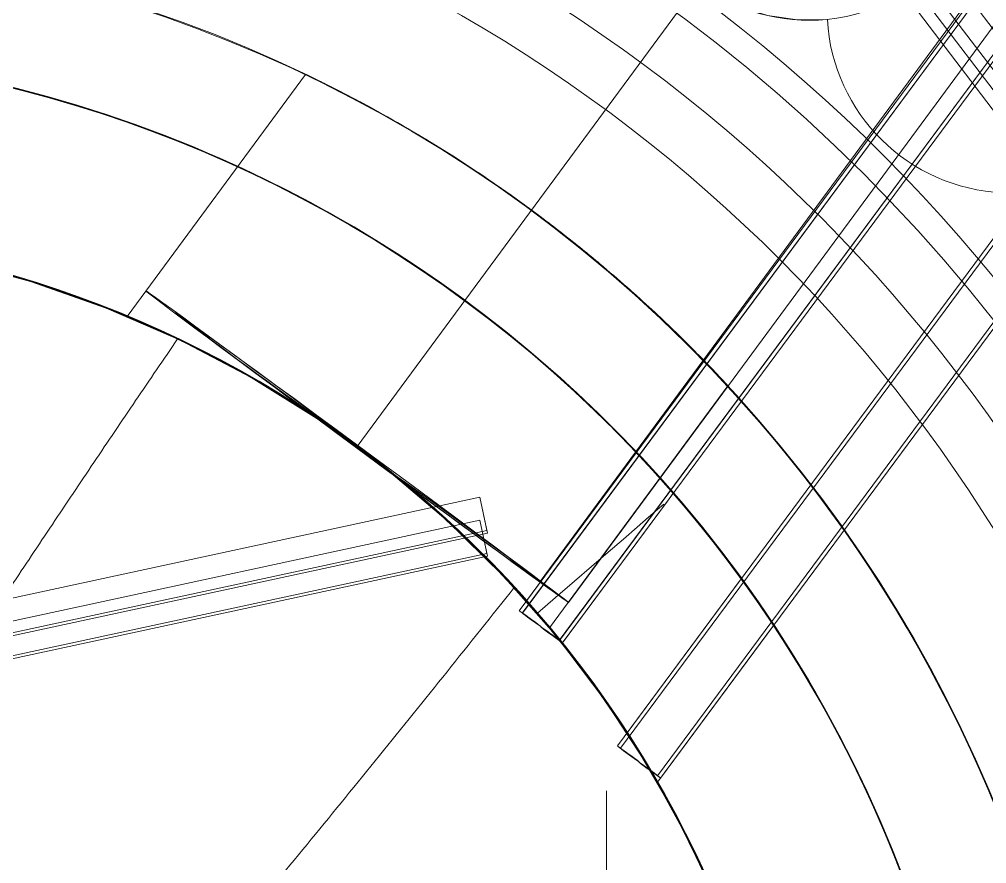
# Model space of a CAD drawing. Header units: metres. Extents: x 1753726 to 1755216, y 5920592 to 5921703.
# Drawn here: x 1753744.879 to 1753746.854, y 5920703.039 to 5920704.763 of the extents above; entities that cross this region are included whole.
import ezdxf

# ---------------------------------------------------------------- set-up
doc = ezdxf.new("R2010")
doc.units = ezdxf.units.M
doc.linetypes.add('CENTER', pattern=[50.8, 31.75, -6.35, 6.35, -6.35])
doc.linetypes.add('HIDDEN2', pattern=[4.7625, 3.175, -1.5875])
for name, color, linetype, lineweight in [('A-FLOR-____-OTLN', 9, 'Continuous', 9), ('A-GENM-____-OTLN', 4, 'Continuous', 9), ('A-WALL-____-OTLN', 2, 'Continuous', 9), ('P-PIPE-____-CNTR', 1, 'CENTER', 9), ('P-PIPE-____-OTLN', 6, 'HIDDEN2', 18), ('S-BEAM-____-OTLN', 7, 'Continuous', 9), ('S-FNDN-____-OTLN', 7, 'Continuous', 9)]:
    doc.layers.add(name, color=color, linetype=linetype, lineweight=lineweight)

# ---------------------------------------------------------------- blocks, each defined once
blk = doc.blocks.new('308492-ARUP-TUTB-MOD-0001_rvt-1-X-ARUP-GL-HERNE_BAY_ALIGNMENT')
at = {"layer": 'P-PIPE-____-CNTR'}
blk.add_line((1753745.5689, 5920703.8907), (1753855.5351, 5920853.0837), dxfattribs=at)
blk.add_line((1753745.5689, 5920703.8907), (1753855.5351, 5920853.0837), dxfattribs=at)
at = {"layer": 'P-PIPE-____-OTLN'}
for p, q in [((1753855.1036, 5920853.4017), (1753745.1375, 5920704.2088)), ((1753855.1641, 5920853.3571), (1753745.198, 5920704.1641)), ((1753745.9426, 5920703.6153), (1753855.9087, 5920852.8083)), ((1753746.0004, 5920703.5727), (1753855.9665, 5920852.7657))]:
    blk.add_line(p, q, dxfattribs=at)
for centre, major_axis, start_param, end_param in [((1753745.5689, 5920703.8907), (-0.4315, 0.318), 0, 1.570796), ((1753745.5689, 5920703.8907), (-0.4315, 0.318), 4.712389, 6.283185), ((1753745.5703, 5920703.8897), (-0.3723, 0.2744), 4.716074, 7.857667), ((1753745.5689, 5920703.8907), (-0.4315, 0.318), 1.570796, 3.141593), ((1753745.5703, 5920703.8897), (-0.3723, 0.2744), 1.574482, 4.716074), ((1753745.5689, 5920703.8907), (-0.4315, 0.318), 3.141593, 4.712389)]:
    blk.add_ellipse(centre, major_axis=major_axis, ratio=0.005, start_param=start_param, end_param=end_param, dxfattribs=at)
blk = doc.blocks.new('308492-ARUP-STTW-MOD-0300_rvt-1-X-ARUP-GL-HERNE_BAY_ALIGNMENT')
at = {"layer": 'A-WALL-____-OTLN'}
for p, q in [((1753747.8156, 5920703.4954), (1753746.5602, 5920705.1476)), ((1753746.5204, 5920705.1173), (1753747.7757, 5920703.4651)), ((1753747.7757, 5920703.4651), (1753746.5204, 5920705.1173)), ((1753746.4806, 5920705.0871), (1753747.7359, 5920703.4349)), ((1753747.7359, 5920703.4349), (1753746.4806, 5920705.0871)), ((1753746.4806, 5920705.0871), (1753747.7359, 5920703.4349)), ((1753747.7359, 5920703.4349), (1753746.4806, 5920705.0871)), ((1753746.5005, 5920705.1022), (1753747.7558, 5920703.45))]:
    blk.add_line(p, q, dxfattribs=at)
at = {"layer": 'S-BEAM-____-OTLN'}
for radius in [3.405, 3.405, 3.405, 3.405, 3.105, 3.105, 3.105, 3.105]:
    blk.add_arc((1753744.234, 5920702.0796), radius, 356.2809, 176.2809, dxfattribs=at)
at = {"layer": 'S-FNDN-____-OTLN', "flags": 128}
for points in [[(1753746.5291, 5920704.7632), (1753746.4678, 5920704.7621), (1753746.4071, 5920704.7709), (1753746.3487, 5920704.7896), (1753746.2941, 5920704.8175), (1753746.2448, 5920704.8539), (1753746.202, 5920704.8979), (1753746.167, 5920704.9482), (1753746.1407, 5920705.0036), (1753746.1238, 5920705.0625)], [(1753746.1238, 5920705.0625), (1753746.1407, 5920705.0036), (1753746.167, 5920704.9482), (1753746.202, 5920704.8979), (1753746.2448, 5920704.8539), (1753746.2941, 5920704.8175), (1753746.3487, 5920704.7896), (1753746.4071, 5920704.7709), (1753746.4678, 5920704.7621), (1753746.5291, 5920704.7632)]]:
    blk.add_lwpolyline(points, dxfattribs=at)
at = {"layer": 'S-FNDN-____-OTLN'}
for centre, radius, start, end in [((1753744.234, 5920702.0796), 4.375, 356.2809, 176.2809), ((1753744.234, 5920702.0796), 4.375, 356.2809, 176.2809), ((1753744.234, 5920702.0796), 3.225, 356.2809, 176.2809), ((1753744.234, 5920702.0796), 3.225, 356.2809, 176.2809), ((1753746.9035, 5920704.7839), 0.375, 183.1679, 267.5756), ((1753746.9035, 5920704.7839), 0.375, 183.1679, 267.5756), ((1753746.9035, 5920704.7839), 0.375, 183.1679, 267.5756), ((1753746.9035, 5920704.7839), 0.375, 183.1679, 267.5756)]:
    blk.add_arc(centre, radius, start, end, dxfattribs=at)
for major_axis, start_param, end_param in [((0.1259, 0.3532), 2.111343, 3.584535), ((0.0828, 0.3657), 1.991592, 3.464784), ((-0.1044, 0.3602), 2.960012, 3.794212)]:
    blk.add_ellipse((1753746.4914, 5920705.1363), major_axis=major_axis, ratio=1, start_param=start_param, end_param=end_param, dxfattribs=at)
blk = doc.blocks.new('Bell Out - Insitu3 - Bell Out - Insitu-4292030-X-ARUP-GL-HERNE_BAY_ALIGNMENT')
at = {"layer": 'A-WALL-____-OTLN'}
for p, q in [((-689.2214, -411.8597), (-689.5857, -412.3539)), ((-688.7229, -412.9901), (-688.3586, -412.4959))]:
    blk.add_line(p, q, dxfattribs=at)
for radius in [2.85, 2.85, 2.25, 2.25]:
    blk.add_arc((-690.4511, -414.4308), radius, 0, 180, dxfattribs=at)
for points, knots in [([(-688.7598, -412.1368), (-688.7706, -412.1289), (-688.7923, -412.1132), (-688.8358, -412.0824), (-688.8901, -412.0459), (-688.9534, -412.0056), (-689.0134, -411.9697), (-689.0683, -411.9385), (-689.1167, -411.9123), (-689.1574, -411.8912), (-689.1918, -411.874), (-689.2114, -411.8645), (-689.22, -411.8604), (-689.2214, -411.8597), (-689.2214, -411.8597)], [0, 0, 0, 0, 0.047619, 0.095238, 0.190476, 0.285714, 0.380952, 0.47619, 0.571429, 0.666667, 0.761905, 0.880952, 0.940476, 1, 1, 1, 1]), ([(-689.2214, -411.8597), (-689.2214, -411.8597), (-689.2205, -411.8601), (-689.215, -411.8628), (-689.2013, -411.8694), (-689.1745, -411.8826), (-689.1261, -411.9072), (-689.0608, -411.9423), (-688.984, -411.9871), (-688.917, -412.0284), (-688.8549, -412.0693), (-688.8004, -412.1073), (-688.7734, -412.1269), (-688.7598, -412.1368)], [0, 0, 0, 0, 0.047619, 0.095238, 0.190476, 0.285714, 0.380952, 0.571429, 0.666667, 0.761905, 0.880952, 0.940476, 1, 1, 1, 1]), ([(-688.7598, -412.1368), (-688.749, -412.1448), (-688.7276, -412.1608), (-688.6854, -412.1934), (-688.6344, -412.2344), (-688.5772, -412.283), (-688.5078, -412.3452), (-688.4361, -412.4144), (-688.3862, -412.4662), (-688.3662, -412.4877), (-688.3597, -412.4947), (-688.3586, -412.4959), (-688.3586, -412.4959)], [0, 0, 0, 0, 0.047619, 0.095238, 0.190476, 0.285714, 0.380952, 0.571429, 0.761905, 0.880952, 0.940476, 1, 1, 1, 1]), ([(-688.3586, -412.4959), (-688.3586, -412.4959), (-688.3593, -412.4951), (-688.3635, -412.4906), (-688.3738, -412.4795), (-688.3944, -412.4578), (-688.4228, -412.4285), (-688.4586, -412.3928), (-688.5014, -412.3517), (-688.5506, -412.3066), (-688.6098, -412.2549), (-688.6672, -412.2077), (-688.7196, -412.1669), (-688.7464, -412.1468), (-688.7598, -412.1368)], [0, 0, 0, 0, 0.047619, 0.095238, 0.190476, 0.285714, 0.380952, 0.47619, 0.571429, 0.666667, 0.761905, 0.880952, 0.940476, 1, 1, 1, 1]), ([(-689.1158, -412.6198), (-689.1267, -412.6118), (-689.1484, -412.5961), (-689.1922, -412.5656), (-689.247, -412.5296), (-689.3111, -412.4905), (-689.3923, -412.4445), (-689.4638, -412.4085), (-689.5195, -412.3826), (-689.5549, -412.3669), (-689.5752, -412.3582), (-689.5842, -412.3545), (-689.5857, -412.3539), (-689.5857, -412.3539)], [0, 0, 0, 0, 0.047619, 0.095238, 0.190476, 0.285714, 0.380952, 0.571429, 0.666667, 0.761905, 0.880952, 0.940476, 1, 1, 1, 1]), ([(-689.5857, -412.3539), (-689.5857, -412.3539), (-689.5847, -412.3543), (-689.579, -412.3567), (-689.5648, -412.3626), (-689.5371, -412.3747), (-689.4872, -412.3973), (-689.4203, -412.43), (-689.342, -412.4727), (-689.274, -412.5126), (-689.2113, -412.5526), (-689.1565, -412.5903), (-689.1294, -412.6099), (-689.1158, -412.6198)], [0, 0, 0, 0, 0.047619, 0.095238, 0.190476, 0.285714, 0.380952, 0.571429, 0.666667, 0.761905, 0.880952, 0.940476, 1, 1, 1, 1]), ([(-688.7229, -412.9901), (-688.7229, -412.9901), (-688.7235, -412.9893), (-688.7275, -412.9845), (-688.7374, -412.9727), (-688.7571, -412.9498), (-688.7935, -412.9088), (-688.8445, -412.8546), (-688.9084, -412.7925), (-688.9666, -412.7393), (-689.0234, -412.6912), (-689.0756, -412.65), (-689.1023, -412.6298), (-689.1158, -412.6198)], [0, 0, 0, 0, 0.047619, 0.095238, 0.190476, 0.285714, 0.380952, 0.571429, 0.666667, 0.761905, 0.880952, 0.940476, 1, 1, 1, 1]), ([(-689.1158, -412.6198), (-689.105, -412.6278), (-689.0836, -412.6439), (-689.0415, -412.6767), (-688.9909, -412.7184), (-688.9346, -412.7681), (-688.8667, -412.8321), (-688.8111, -412.8897), (-688.7699, -412.9353), (-688.7444, -412.9645), (-688.7301, -412.9814), (-688.7239, -412.9888), (-688.7229, -412.9901), (-688.7229, -412.9901)], [0, 0, 0, 0, 0.047619, 0.095238, 0.190476, 0.285714, 0.380952, 0.571429, 0.666667, 0.761905, 0.880952, 0.940476, 1, 1, 1, 1])]:
    blk.add_open_spline(points, degree=3, knots=knots, dxfattribs=at)
blk = doc.blocks.new('Bell Out - Insitu6 - Bell Out - Insitu-4486780-X-ARUP-GL-HERNE_BAY_ALIGNMENT')
at = {"layer": 'A-WALL-____-OTLN'}
for radius, start, end in [(2.8486, 40.8, 220.8), (2.62, 40.8, 220.8), (2.25, 40.8, 220.8), (2.25, 40.8, 220.8), (2.8486, 220.8, 40.8), (2.62, 220.8, 40.8), (2.25, 220.8, 40.8), (2.25, 220.8, 40.8)]:
    blk.add_arc((-690.4508, -414.431), radius, start, end, dxfattribs=at)
blk = doc.blocks.new('MH12 BECHING - MH12 BECHING-4555617-X-ARUP-GL-HERNE_BAY_ALIGNMENT')
at = {"layer": 'A-FLOR-____-OTLN'}
for start, end in [(0, 180), (64.5097, 180), (0, 42.6167)]:
    blk.add_arc((-690.4508, -414.431), 2.25, start, end, dxfattribs=at)
for points, knots in [([(-690.8313, -414.431), (-690.8192, -414.4163), (-690.8011, -414.3941), (-690.7772, -414.3643), (-690.7594, -414.3418), (-690.7418, -414.3192), (-690.7187, -414.2889), (-690.6788, -414.2353), (-690.6245, -414.1568), (-690.5551, -414.0501), (-690.4806, -413.9317), (-690.3998, -413.8024), (-690.3188, -413.6732), (-690.2374, -413.5444), (-690.1555, -413.4159), (-690.0868, -413.3092), (-690.0316, -413.2239), (-689.9901, -413.1601), (-689.9484, -413.0963), (-689.9066, -413.0326), (-689.8647, -412.969), (-689.8227, -412.9055), (-689.7806, -412.8421), (-689.7383, -412.7787), (-689.6959, -412.7154), (-689.6393, -412.6311), (-689.5825, -412.5469), (-689.5254, -412.4629), (-689.4968, -412.421), (-689.4825, -412.4)], [-1, -1, -1, -1, -0.976562, -0.964844, -0.953125, -0.941406, -0.929688, -0.90625, -0.859375, -0.8125, -0.75, -0.6875, -0.625, -0.5625, -0.5, -0.4375, -0.40625, -0.375, -0.34375, -0.3125, -0.28125, -0.25, -0.21875, -0.1875, -0.15625, -0.125, -0.0625, -0.03125, 0, 0, 0, 0]), ([(-689.4825, -412.4), (-689.4782, -412.4021), (-689.4689, -412.4065), (-689.4472, -412.4172), (-689.4148, -412.4335), (-689.3688, -412.458), (-689.3191, -412.486), (-689.268, -412.5167), (-689.217, -412.5491), (-689.1736, -412.5784), (-689.1389, -412.6029), (-689.1217, -412.6155), (-689.1131, -412.6218)], [0, 0, 0, 0, 0.066667, 0.133333, 0.266667, 0.4, 0.533333, 0.65, 0.766667, 0.883333, 0.941667, 1, 1, 1, 1]), ([(-689.1131, -412.6218), (-689.1034, -412.629), (-689.084, -412.6436), (-689.046, -412.6731), (-689.0003, -412.7105), (-688.9496, -412.7546), (-688.9058, -412.795), (-688.869, -412.8307), (-688.8387, -412.8612), (-688.8178, -412.883), (-688.8039, -412.898), (-688.7978, -412.9045), (-688.795, -412.9075)], [0, 0, 0, 0, 0.066667, 0.133333, 0.266667, 0.4, 0.533333, 0.65, 0.766667, 0.883333, 0.941667, 1, 1, 1, 1]), ([(-688.795, -412.9075), (-688.8407, -412.965), (-688.9322, -413.0797), (-689.0704, -413.251), (-689.2094, -413.4217), (-689.3493, -413.5917), (-689.4902, -413.7608), (-689.6084, -413.9011), (-689.6917, -413.9989), (-689.7394, -414.0547), (-689.7752, -414.0965), (-689.811, -414.1383), (-689.8589, -414.1939), (-689.9188, -414.2635), (-689.9905, -414.3472), (-690.0382, -414.403), (-690.062, -414.431)], [-1, -1, -1, -1, -0.888889, -0.777778, -0.666667, -0.555556, -0.444444, -0.333333, -0.277778, -0.25, -0.222222, -0.194444, -0.166667, -0.111111, -0.055556, 0, 0, 0, 0])]:
    blk.add_open_spline(points, degree=3, knots=knots, dxfattribs=at)
blk = doc.blocks.new('PFC-Parallel Flange Channels _AS 3679_1_ - 150PFC-4921745-X-ARUP-GL-HERNE_BAY_ALIGNMENT')
at = {"layer": 'S-BEAM-____-OTLN'}
for p, q in [((-1.3457, 0.0249), (-1.3457, -0.0501)), ((-1.3457, -0.0501), (-1.3457, 0.0249)), ((1.2779, 0.0249), (-1.3457, 0.0249)), ((-1.3457, 0.0249), (1.2779, 0.0249)), ((1.2779, 0.0249), (1.2779, -0.0501)), ((1.2779, -0.0501), (1.2779, 0.0249)), ((1.2779, 0.0189), (-1.3457, 0.0189)), ((-1.3457, 0.0089), (-1.3457, 0.0189)), ((-1.3457, 0.0089), (-1.3457, 0.0189)), ((-1.3457, 0.0189), (1.2779, 0.0189)), ((-1.3457, -0.0501), (-1.3457, 0.0089)), ((-1.3457, 0.0089), (-1.3457, -0.0501)), ((1.2779, 0.0189), (1.2779, 0.0089)), ((1.2779, 0.0189), (1.2779, 0.0089)), ((1.2779, -0.0501), (1.2779, 0.0089)), ((1.2779, 0.0089), (1.2779, -0.0501)), ((-1.3457, -0.0501), (1.2779, -0.0501)), ((-1.3457, -0.0501), (1.2779, -0.0501)), ((-1.3457, -0.0501), (1.2779, -0.0501)), ((-1.3457, -0.0501), (1.2779, -0.0501))]:
    blk.add_line(p, q, dxfattribs=at)
blk = doc.blocks.new('Generic Model - Access Cover - WSL - Floor Base - Inspector Riser 2-4943974-X-ARUP-GL-HERNE_BAY_ALIGNMENT')
at = {"layer": 'A-GENM-____-OTLN'}
for p, q in [((0, -0.7), (0, 0.7)), ((0.7, 0), (-0.7, 0))]:
    blk.add_line(p, q, dxfattribs=at)
for radius, start, end in [(0.49, 0, 180), (0.49, 0, 180), (0.49, 0, 180), (0.49, 0, 180), (0.44, 0, 180), (0.43, 0, 180), (0.43, 0, 180), (0.3655, 0, 180), (0.3655, 0, 180), (0.3555, 0, 180), (0.3555, 0, 180), (0.35, 0, 180), (0.35, 0, 180), (0.348, 0, 180), (0.3469, 0, 180), (0.3389, 0, 180), (0.3368, 0, 180), (0.3287, 0, 180), (0.3285, 0, 180), (0.3, 90, 270), (0.3, 90, 270), (0.2981, 0, 180), (0.3, 270, 90), (0.3, 270, 90), (0.2551, 0, 180), (0.49, 180, 0), (0.49, 180, 0), (0.49, 180, 0), (0.49, 180, 0), (0.44, 180, 0), (0.43, 180, 0), (0.43, 180, 0), (0.3655, 180, 0), (0.3655, 180, 0), (0.3555, 180, 0), (0.3555, 180, 0), (0.35, 180, 0), (0.35, 180, 0), (0.348, 180, 0), (0.3469, 180, 0), (0.3389, 180, 0), (0.3368, 180, 0), (0.3287, 180, 0), (0.3285, 180, 0), (0.2981, 180, 0), (0.2551, 180, 0)]:
    blk.add_arc((0, 0), radius, start, end, dxfattribs=at)
for start_param, end_param in [(4.712389, 7.853982), (1.570796, 4.712389)]:
    blk.add_ellipse((0, 0), major_axis=(0, 0.0375), ratio=1, start_param=start_param, end_param=end_param, dxfattribs=at)
blk = doc.blocks.new('WSL_Vent Type A - WSL_Vent Type A-5060832-X-ARUP-GL-HERNE_BAY_ALIGNMENT')
at = {"layer": 'A-GENM-____-OTLN'}
for p, q in [((-0.165, 0.055), (-4.4648, 0.055)), ((-0.165, 0.047), (-4.4648, 0.047)), ((-4.4648, -0.047), (-0.165, -0.047)), ((-4.4648, -0.055), (-0.165, -0.055))]:
    blk.add_line(p, q, dxfattribs=at)
for major_axis, start_param, end_param in [((0, 0.055), 4.712389, 7.853982), ((0, 0.047), 4.712389, 7.853982), ((0, 0.055), 1.570796, 4.712389), ((0, 0.047), 1.570796, 4.712389)]:
    blk.add_ellipse((-4.4648, 0), major_axis=major_axis, ratio=0.009999, start_param=start_param, end_param=end_param, dxfattribs=at)
blk = doc.blocks.new('WSL_Vent Type A - WSL_Vent Type A-5060833-X-ARUP-GL-HERNE_BAY_ALIGNMENT')
at = {"layer": 'A-GENM-____-OTLN'}
for p, q in [((-0.165, 0.055), (-4.7838, 0.055)), ((-0.165, 0.047), (-4.7838, 0.047)), ((-4.7838, -0.047), (-0.165, -0.047)), ((-4.7838, -0.055), (-0.165, -0.055))]:
    blk.add_line(p, q, dxfattribs=at)
for major_axis, start_param, end_param in [((0, 0.055), 4.712389, 7.853982), ((0, 0.047), 4.712389, 7.853982), ((0, 0.055), 1.570796, 4.712389), ((0, 0.047), 1.570796, 4.712389)]:
    blk.add_ellipse((-4.7838, 0), major_axis=major_axis, ratio=0.009999, start_param=start_param, end_param=end_param, dxfattribs=at)
blk = doc.blocks.new('308492-ARUP-STPW-MOD-1900_rvt-1-X-ARUP-GL-HERNE_BAY_ALIGNMENT')
at = {"layer": 'A-FLOR-____-OTLN'}
for centre, radius, start, end in [((1753744.234, 5920702.0796), 3.35, 0, 180), ((1753744.234, 5920702.0796), 3.35, 0, 180), ((1753744.2344, 5920702.0808), 2.62, 282.6862, 101.3269), ((1753744.2344, 5920702.0808), 2.62, 282.6862, 101.3269), ((1753744.2344, 5920702.0808), 2.25, 261.3457, 123.0007), ((1753744.2344, 5920702.0808), 2.25, 261.3457, 123.0007), ((1753744.2344, 5920702.0808), 2.25, 261.3457, 123.0007), ((1753744.2344, 5920702.0808), 2.25, 261.3457, 123.0007)]:
    blk.add_arc(centre, radius, start, end, dxfattribs=at)
at = {"layer": 'A-WALL-____-OTLN'}
for p, q in [((1753746.139, 5920703.8787), (1753745.9148, 5920703.5759)), ((1753746.139, 5920703.8787), (1753745.9148, 5920703.5759)), ((1753746.2024, 5920703.7795), (1753746.2143, 5920703.7955)), ((1753746.2024, 5920703.7795), (1753746.2143, 5920703.7955)), ((1753745.9877, 5920703.4896), (1753746.2024, 5920703.7795)), ((1753745.9877, 5920703.4896), (1753746.2024, 5920703.7795)), ((1753746.353, 5920703.6208), (1753746.1203, 5920703.3065)), ((1753746.353, 5920703.6208), (1753746.1203, 5920703.3065)), ((1753746.1823, 5920703.2054), (1753746.4192, 5920703.5254)), ((1753746.1823, 5920703.2054), (1753746.4192, 5920703.5254))]:
    blk.add_line(p, q, dxfattribs=at)
at = {"layer": 'A-WALL-____-OTLN', "flags": 128}
for points in [[(1753744.7433, 5920704.2711), (1753744.9018, 5920704.2282), (1753745.0567, 5920704.1737), (1753745.2073, 5920704.1082), (1753745.3526, 5920704.0318), (1753745.492, 5920703.945), (1753745.6247, 5920703.8483), (1753745.75, 5920703.7422), (1753745.8672, 5920703.6272), (1753745.9757, 5920703.5039), (1753746.0749, 5920703.3731), (1753746.1644, 5920703.2354), (1753746.2435, 5920703.0916), (1753746.312, 5920702.9423)], [(1753746.312, 5920702.9423), (1753746.2435, 5920703.0916), (1753746.1644, 5920703.2354), (1753746.0749, 5920703.3731), (1753745.9757, 5920703.5039), (1753745.8672, 5920703.6272), (1753745.75, 5920703.7422), (1753745.6247, 5920703.8483), (1753745.492, 5920703.945), (1753745.3526, 5920704.0318), (1753745.2073, 5920704.1082), (1753745.0567, 5920704.1737), (1753744.9018, 5920704.2282), (1753744.7433, 5920704.2711)], [(1753744.7433, 5920704.2711), (1753744.9018, 5920704.2282), (1753745.0567, 5920704.1737), (1753745.2073, 5920704.1082), (1753745.3526, 5920704.0318), (1753745.492, 5920703.945), (1753745.6247, 5920703.8483), (1753745.75, 5920703.7422), (1753745.8672, 5920703.6272), (1753745.9757, 5920703.5039), (1753746.0749, 5920703.3731), (1753746.1644, 5920703.2354), (1753746.2435, 5920703.0916), (1753746.312, 5920702.9423)], [(1753746.312, 5920702.9423), (1753746.2435, 5920703.0916), (1753746.1644, 5920703.2354), (1753746.0749, 5920703.3731), (1753745.9757, 5920703.5039), (1753745.8672, 5920703.6272), (1753745.75, 5920703.7422), (1753745.6247, 5920703.8483), (1753745.492, 5920703.945), (1753745.3526, 5920704.0318), (1753745.2073, 5920704.1082), (1753745.0567, 5920704.1737), (1753744.9018, 5920704.2282), (1753744.7433, 5920704.2711)], [(1753744.7435, 5920704.2711), (1753744.902, 5920704.2281), (1753745.0569, 5920704.1737), (1753745.2074, 5920704.1081), (1753745.3528, 5920704.0317), (1753745.4921, 5920703.9449), (1753745.6248, 5920703.8482), (1753745.7501, 5920703.742), (1753745.8673, 5920703.627), (1753745.9758, 5920703.5038), (1753746.075, 5920703.373), (1753746.1645, 5920703.2353), (1753746.2436, 5920703.0914), (1753746.3121, 5920702.9422)], [(1753746.3121, 5920702.9422), (1753746.2436, 5920703.0914), (1753746.1645, 5920703.2353), (1753746.075, 5920703.373), (1753745.9758, 5920703.5038), (1753745.8673, 5920703.627), (1753745.7501, 5920703.742), (1753745.6248, 5920703.8482), (1753745.4921, 5920703.9449), (1753745.3528, 5920704.0317), (1753745.2074, 5920704.1081), (1753745.0569, 5920704.1737), (1753744.902, 5920704.2281), (1753744.7435, 5920704.2711)], [(1753744.7435, 5920704.2711), (1753744.902, 5920704.2281), (1753745.0569, 5920704.1737), (1753745.2074, 5920704.1081), (1753745.3528, 5920704.0317), (1753745.4921, 5920703.9449), (1753745.6248, 5920703.8482), (1753745.7501, 5920703.742), (1753745.8673, 5920703.627), (1753745.9758, 5920703.5038), (1753746.075, 5920703.373), (1753746.1645, 5920703.2353), (1753746.2436, 5920703.0914), (1753746.3121, 5920702.9422)], [(1753746.3121, 5920702.9422), (1753746.2436, 5920703.0914), (1753746.1645, 5920703.2353), (1753746.075, 5920703.373), (1753745.9758, 5920703.5038), (1753745.8673, 5920703.627), (1753745.7501, 5920703.742), (1753745.6248, 5920703.8482), (1753745.4921, 5920703.9449), (1753745.3528, 5920704.0317), (1753745.2074, 5920704.1081), (1753745.0569, 5920704.1737), (1753744.902, 5920704.2281), (1753744.7435, 5920704.2711)], [(1753743.9622, 5920704.3138), (1753744.1191, 5920704.3273), (1753744.2765, 5920704.3298), (1753744.4337, 5920704.3214), (1753744.5899, 5920704.3019), (1753744.7443, 5920704.2716), (1753744.8963, 5920704.2305), (1753745.045, 5920704.1789), (1753745.1898, 5920704.1171), (1753745.3299, 5920704.0452), (1753745.4646, 5920703.9638), (1753745.5933, 5920703.8731), (1753745.7153, 5920703.7737), (1753745.8301, 5920703.6659), (1753745.9371, 5920703.5504)], [(1753745.9371, 5920703.5504), (1753745.8301, 5920703.6659), (1753745.7153, 5920703.7737), (1753745.5933, 5920703.8731), (1753745.4646, 5920703.9638), (1753745.3299, 5920704.0452), (1753745.1898, 5920704.1171), (1753745.045, 5920704.1789), (1753744.8963, 5920704.2305), (1753744.7443, 5920704.2716), (1753744.5899, 5920704.3019), (1753744.4337, 5920704.3214), (1753744.2765, 5920704.3298), (1753744.1191, 5920704.3273), (1753743.9622, 5920704.3138)], [(1753746.0127, 5920703.6157), (1753746.0476, 5920703.6458), (1753746.0812, 5920703.6749), (1753746.1126, 5920703.7019), (1753746.1405, 5920703.7261), (1753746.1641, 5920703.7464), (1753746.1825, 5920703.7623), (1753746.1952, 5920703.7732), (1753746.1825, 5920703.7623), (1753746.1641, 5920703.7464), (1753746.1405, 5920703.7261), (1753746.1126, 5920703.7019), (1753746.0812, 5920703.6749), (1753746.0476, 5920703.6458), (1753746.0127, 5920703.6157)], [(1753746.0127, 5920703.6157), (1753746.0476, 5920703.6458), (1753746.0812, 5920703.6749), (1753746.1126, 5920703.7019), (1753746.1405, 5920703.7261), (1753746.1641, 5920703.7464), (1753746.1825, 5920703.7623), (1753746.1952, 5920703.7732), (1753746.1825, 5920703.7623), (1753746.1641, 5920703.7464), (1753746.1405, 5920703.7261), (1753746.1126, 5920703.7019), (1753746.0812, 5920703.6749), (1753746.0476, 5920703.6458), (1753746.0127, 5920703.6157)], [(1753745.9371, 5920703.5504), (1753745.9741, 5920703.5824), (1753746.0127, 5920703.6157)], [(1753746.0127, 5920703.6157), (1753745.9741, 5920703.5824), (1753745.9371, 5920703.5504)], [(1753745.9371, 5920703.5504), (1753745.9741, 5920703.5824), (1753746.0127, 5920703.6157)], [(1753746.0127, 5920703.6157), (1753745.9741, 5920703.5824), (1753745.9371, 5920703.5504)], [(1753745.9371, 5920703.5504), (1753746.0404, 5920703.4215), (1753746.1339, 5920703.2853), (1753746.2172, 5920703.1426), (1753746.2899, 5920702.9942), (1753746.3514, 5920702.8408), (1753746.4015, 5920702.6833), (1753746.4399, 5920702.5226), (1753746.4664, 5920702.3595), (1753746.4809, 5920702.1949), (1753746.4833, 5920702.0297), (1753746.4735, 5920701.8648), (1753746.4516, 5920701.701), (1753746.4178, 5920701.5392), (1753746.3722, 5920701.3804), (1753746.3151, 5920701.2254)], [(1753746.3151, 5920701.2254), (1753746.3722, 5920701.3804), (1753746.4178, 5920701.5392), (1753746.4516, 5920701.701), (1753746.4735, 5920701.8648), (1753746.4833, 5920702.0297), (1753746.4809, 5920702.1949), (1753746.4664, 5920702.3595), (1753746.4399, 5920702.5226), (1753746.4015, 5920702.6833), (1753746.3514, 5920702.8408), (1753746.2899, 5920702.9942), (1753746.2172, 5920703.1426), (1753746.1339, 5920703.2853), (1753746.0404, 5920703.4215), (1753745.9371, 5920703.5504)]]:
    blk.add_lwpolyline(points, dxfattribs=at)
at = {"layer": 'A-WALL-____-OTLN'}
for centre, radius, start, end in [((1753744.2338, 5920702.0802), 2.62, 40.8, 220.8), ((1753744.2338, 5920702.0802), 2.62, 40.8, 220.8), ((1753744.234, 5920702.0796), 2.62, 40.8, 220.8), ((1753744.234, 5920702.0796), 2.62, 40.8, 220.8), ((1753744.234, 5920702.0796), 2.62, 255.3241, 128.8604), ((1753744.234, 5920702.0796), 2.62, 255.3241, 128.8604), ((1753744.234, 5920702.0796), 2.62, 255.3241, 128.8604), ((1753744.234, 5920702.0796), 2.62, 255.3241, 128.8604), ((1753744.234, 5920702.0796), 2.62, 255.3193, 128.8557), ((1753744.234, 5920702.0796), 2.62, 255.3193, 128.8557), ((1753744.234, 5920702.0796), 2.62, 255.3193, 128.8557), ((1753744.234, 5920702.0796), 2.62, 255.3193, 128.8557), ((1753744.2344, 5920702.0808), 2.62, 264.3943, 119.952), ((1753744.2344, 5920702.0808), 2.62, 264.3943, 119.952), ((1753744.2344, 5920702.0808), 2.62, 264.3943, 119.952), ((1753744.2344, 5920702.0808), 2.62, 264.3943, 119.952), ((1753744.2344, 5920702.0808), 2.62, 264.3943, 119.952), ((1753744.2344, 5920702.0808), 2.62, 264.3943, 119.952), ((1753744.2344, 5920702.0808), 2.62, 264.3943, 119.952), ((1753744.2344, 5920702.0808), 2.62, 264.3943, 119.952), ((1753744.2344, 5920702.0808), 2.62, 264.3943, 119.952), ((1753744.2344, 5920702.0808), 2.62, 264.3943, 119.952), ((1753744.234, 5920702.0796), 2.25, 40.8, 220.8), ((1753744.234, 5920702.0796), 2.25, 40.8, 220.8), ((1753744.2344, 5920702.0808), 2.25, 261.3457, 123.0007), ((1753744.2344, 5920702.0808), 2.25, 261.3457, 123.0007), ((1753744.2344, 5920702.0808), 2.25, 261.3457, 123.0007), ((1753744.2344, 5920702.0808), 2.25, 261.3457, 123.0007), ((1753744.2344, 5920702.0808), 2.25, 261.3457, 123.0007), ((1753744.2344, 5920702.0808), 2.25, 261.3457, 123.0007), ((1753744.2344, 5920702.0808), 2.25, 261.3457, 123.0007), ((1753744.2344, 5920702.0808), 2.25, 261.3457, 123.0007), ((1753744.2344, 5920702.0808), 2.25, 261.3457, 123.0007), ((1753744.2344, 5920702.0808), 2.25, 261.3457, 123.0007), ((1753744.2338, 5920702.0802), 2.62, 220.8, 40.8), ((1753744.2338, 5920702.0802), 2.62, 220.8, 40.8), ((1753744.234, 5920702.0796), 2.62, 220.8, 40.8), ((1753744.234, 5920702.0796), 2.62, 220.8, 40.8), ((1753744.234, 5920702.0796), 2.25, 220.8, 40.8), ((1753744.234, 5920702.0796), 2.25, 220.8, 40.8)]:
    blk.add_arc(centre, radius, start, end, dxfattribs=at)
for points, knots in [([(1753746.177, 5920703.8376), (1753746.1748, 5920703.8401), (1753746.1715, 5920703.8437), (1753746.1673, 5920703.8483), (1753746.1642, 5920703.8517), (1753746.1612, 5920703.855), (1753746.1582, 5920703.8582), (1753746.1554, 5920703.8612), (1753746.1528, 5920703.8641), (1753746.1504, 5920703.8667), (1753746.1481, 5920703.8691), (1753746.146, 5920703.8713), (1753746.1442, 5920703.8733), (1753746.1427, 5920703.8749), (1753746.1413, 5920703.8763), (1753746.1403, 5920703.8774), (1753746.1395, 5920703.8782), (1753746.1391, 5920703.8787), (1753746.139, 5920703.8788), (1753746.1394, 5920703.8783), (1753746.1403, 5920703.8774), (1753746.1416, 5920703.876), (1753746.1434, 5920703.8741), (1753746.1455, 5920703.8719), (1753746.1481, 5920703.8691), (1753746.151, 5920703.866), (1753746.1541, 5920703.8627), (1753746.1575, 5920703.859), (1753746.1612, 5920703.855), (1753746.165, 5920703.8509), (1753746.1701, 5920703.8452), (1753746.1742, 5920703.8407), (1753746.177, 5920703.8376)], [0, 0, 0, 0, 0.055556, 0.083333, 0.111111, 0.138889, 0.166667, 0.194444, 0.222222, 0.25, 0.277778, 0.305556, 0.333333, 0.361111, 0.388889, 0.416667, 0.444444, 0.479167, 0.513889, 0.548611, 0.583333, 0.618056, 0.652778, 0.6875, 0.722222, 0.756944, 0.791667, 0.826389, 0.861111, 0.895833, 0.930556, 1, 1, 1, 1]), ([(1753746.177, 5920703.8376), (1753746.1748, 5920703.8401), (1753746.1704, 5920703.8449), (1753746.1652, 5920703.8506), (1753746.1612, 5920703.855), (1753746.1582, 5920703.8582), (1753746.1554, 5920703.8612), (1753746.1528, 5920703.8641), (1753746.1504, 5920703.8667), (1753746.1481, 5920703.8691), (1753746.146, 5920703.8713), (1753746.1442, 5920703.8733), (1753746.1427, 5920703.8749), (1753746.1413, 5920703.8763), (1753746.1403, 5920703.8774), (1753746.1395, 5920703.8782), (1753746.1391, 5920703.8787), (1753746.139, 5920703.8788), (1753746.1394, 5920703.8783), (1753746.1403, 5920703.8774), (1753746.1417, 5920703.876), (1753746.1434, 5920703.8741), (1753746.1455, 5920703.8719), (1753746.1481, 5920703.8691), (1753746.151, 5920703.866), (1753746.1541, 5920703.8627), (1753746.1575, 5920703.859), (1753746.1612, 5920703.8549), (1753746.165, 5920703.8508), (1753746.1701, 5920703.8452), (1753746.1742, 5920703.8407), (1753746.177, 5920703.8376)], [0, 0, 0, 0, 0.055556, 0.111111, 0.138889, 0.166667, 0.194444, 0.222222, 0.25, 0.277778, 0.305556, 0.333333, 0.361111, 0.388889, 0.416667, 0.444444, 0.479167, 0.513889, 0.548611, 0.583333, 0.618056, 0.652778, 0.6875, 0.722222, 0.756944, 0.791667, 0.826389, 0.861111, 0.895833, 0.930556, 1, 1, 1, 1]), ([(1753746.177, 5920703.8376), (1753746.1793, 5920703.8351), (1753746.1837, 5920703.8303), (1753746.1888, 5920703.8246), (1753746.1927, 5920703.8201), (1753746.1956, 5920703.8168), (1753746.1984, 5920703.8137), (1753746.201, 5920703.8108), (1753746.2033, 5920703.8081), (1753746.2056, 5920703.8055), (1753746.2076, 5920703.8032), (1753746.2093, 5920703.8012), (1753746.2108, 5920703.7995), (1753746.2121, 5920703.7981), (1753746.2131, 5920703.7969), (1753746.2138, 5920703.796), (1753746.2143, 5920703.7955), (1753746.2143, 5920703.7955), (1753746.2139, 5920703.7959), (1753746.2131, 5920703.7969), (1753746.2118, 5920703.7984), (1753746.2101, 5920703.8004), (1753746.208, 5920703.8027), (1753746.2055, 5920703.8056), (1753746.2027, 5920703.8088), (1753746.1997, 5920703.8122), (1753746.1963, 5920703.816), (1753746.1927, 5920703.8201), (1753746.189, 5920703.8243), (1753746.1839, 5920703.83), (1753746.1798, 5920703.8345), (1753746.177, 5920703.8376)], [0, 0, 0, 0, 0.055556, 0.111111, 0.138889, 0.166667, 0.194444, 0.222222, 0.25, 0.277778, 0.305556, 0.333333, 0.361111, 0.388889, 0.416667, 0.444444, 0.479167, 0.513889, 0.548611, 0.583333, 0.618056, 0.652778, 0.6875, 0.722222, 0.756944, 0.791667, 0.826389, 0.861111, 0.895833, 0.930556, 1, 1, 1, 1]), ([(1753746.177, 5920703.8376), (1753746.1793, 5920703.8351), (1753746.1836, 5920703.8303), (1753746.1888, 5920703.8246), (1753746.1927, 5920703.8201), (1753746.1956, 5920703.8168), (1753746.1984, 5920703.8137), (1753746.201, 5920703.8108), (1753746.2033, 5920703.8081), (1753746.2056, 5920703.8056), (1753746.2076, 5920703.8032), (1753746.2093, 5920703.8013), (1753746.2108, 5920703.7995), (1753746.2121, 5920703.7981), (1753746.2131, 5920703.7969), (1753746.2138, 5920703.796), (1753746.2143, 5920703.7955), (1753746.2143, 5920703.7955), (1753746.2139, 5920703.7959), (1753746.2131, 5920703.7969), (1753746.2118, 5920703.7984), (1753746.2101, 5920703.8004), (1753746.208, 5920703.8027), (1753746.2055, 5920703.8056), (1753746.2027, 5920703.8088), (1753746.1997, 5920703.8122), (1753746.1963, 5920703.816), (1753746.1927, 5920703.8201), (1753746.189, 5920703.8243), (1753746.1839, 5920703.83), (1753746.1798, 5920703.8345), (1753746.177, 5920703.8376)], [0, 0, 0, 0, 0.055556, 0.111111, 0.138889, 0.166667, 0.194444, 0.222222, 0.25, 0.277778, 0.305556, 0.333333, 0.361111, 0.388889, 0.416667, 0.444444, 0.479167, 0.513889, 0.548611, 0.583333, 0.618056, 0.652778, 0.6875, 0.722222, 0.756944, 0.791667, 0.826389, 0.861111, 0.895833, 0.930556, 1, 1, 1, 1]), ([(1753746.3865, 5920703.5736), (1753746.3846, 5920703.5764), (1753746.3808, 5920703.5819), (1753746.3763, 5920703.5883), (1753746.3728, 5920703.5932), (1753746.3702, 5920703.5969), (1753746.3677, 5920703.6004), (1753746.3654, 5920703.6037), (1753746.3632, 5920703.6067), (1753746.3612, 5920703.6095), (1753746.3593, 5920703.6121), (1753746.3577, 5920703.6144), (1753746.3563, 5920703.6163), (1753746.3551, 5920703.6179), (1753746.3542, 5920703.6192), (1753746.3535, 5920703.6202), (1753746.3531, 5920703.6208), (1753746.353, 5920703.6208), (1753746.3534, 5920703.6203), (1753746.3542, 5920703.6192), (1753746.3554, 5920703.6175), (1753746.357, 5920703.6153), (1753746.3589, 5920703.6127), (1753746.3612, 5920703.6095), (1753746.3638, 5920703.6059), (1753746.3665, 5920703.6021), (1753746.3696, 5920703.5978), (1753746.3728, 5920703.5932), (1753746.3761, 5920703.5886), (1753746.3806, 5920703.5822), (1753746.3841, 5920703.5771), (1753746.3865, 5920703.5736)], [0, 0, 0, 0, 0.055556, 0.111111, 0.138889, 0.166667, 0.194444, 0.222222, 0.25, 0.277778, 0.305556, 0.333333, 0.361111, 0.388889, 0.416667, 0.444444, 0.479167, 0.513889, 0.548611, 0.583333, 0.618056, 0.652778, 0.6875, 0.722222, 0.756944, 0.791667, 0.826389, 0.861111, 0.895833, 0.930556, 1, 1, 1, 1]), ([(1753746.3865, 5920703.5736), (1753746.3846, 5920703.5764), (1753746.3808, 5920703.5819), (1753746.3763, 5920703.5883), (1753746.3728, 5920703.5932), (1753746.3702, 5920703.5969), (1753746.3677, 5920703.6004), (1753746.3654, 5920703.6037), (1753746.3632, 5920703.6067), (1753746.3612, 5920703.6095), (1753746.3593, 5920703.6121), (1753746.3577, 5920703.6144), (1753746.3563, 5920703.6163), (1753746.3551, 5920703.6179), (1753746.3542, 5920703.6192), (1753746.3535, 5920703.6202), (1753746.3531, 5920703.6208), (1753746.353, 5920703.6208), (1753746.3534, 5920703.6203), (1753746.3542, 5920703.6192), (1753746.3554, 5920703.6175), (1753746.357, 5920703.6153), (1753746.3589, 5920703.6127), (1753746.3612, 5920703.6095), (1753746.3638, 5920703.6059), (1753746.3665, 5920703.6021), (1753746.3696, 5920703.5978), (1753746.3728, 5920703.5932), (1753746.3761, 5920703.5886), (1753746.3806, 5920703.5822), (1753746.3841, 5920703.5771), (1753746.3865, 5920703.5736)], [0, 0, 0, 0, 0.055556, 0.111111, 0.138889, 0.166667, 0.194444, 0.222222, 0.25, 0.277778, 0.305556, 0.333333, 0.361111, 0.388889, 0.416667, 0.444444, 0.479167, 0.513889, 0.548611, 0.583333, 0.618056, 0.652778, 0.6875, 0.722222, 0.756944, 0.791667, 0.826389, 0.861111, 0.895833, 0.930556, 1, 1, 1, 1]), ([(1753745.9148, 5920703.5759), (1753745.9148, 5920703.5759), (1753745.9154, 5920703.5751), (1753745.9185, 5920703.5717), (1753745.9225, 5920703.5672), (1753745.9264, 5920703.5627), (1753745.9308, 5920703.5577), (1753745.9344, 5920703.5535), (1753745.9371, 5920703.5504)], [0.5004637, 0.5004637, 0.5004637, 0.5004637, 0.6, 0.7, 0.8, 0.85, 0.9, 1, 1, 1, 1]), ([(1753745.9148, 5920703.5759), (1753745.9148, 5920703.5759), (1753745.9154, 5920703.5751), (1753745.9185, 5920703.5717), (1753745.9225, 5920703.5672), (1753745.9264, 5920703.5627), (1753745.9308, 5920703.5577), (1753745.9344, 5920703.5535), (1753745.9371, 5920703.5504)], [0.5004637, 0.5004637, 0.5004637, 0.5004637, 0.6, 0.7, 0.8, 0.85, 0.9, 1, 1, 1, 1]), ([(1753746.3865, 5920703.5736), (1753746.3885, 5920703.5708), (1753746.3923, 5920703.5654), (1753746.3967, 5920703.5589), (1753746.4002, 5920703.5538), (1753746.4027, 5920703.5501), (1753746.4051, 5920703.5465), (1753746.4074, 5920703.5432), (1753746.4094, 5920703.5401), (1753746.4114, 5920703.5371), (1753746.4132, 5920703.5344), (1753746.4148, 5920703.5321), (1753746.4161, 5920703.5301), (1753746.4172, 5920703.5284), (1753746.4181, 5920703.527), (1753746.4188, 5920703.526), (1753746.4192, 5920703.5254), (1753746.4193, 5920703.5253), (1753746.4189, 5920703.5259), (1753746.4181, 5920703.527), (1753746.4169, 5920703.5288), (1753746.4154, 5920703.5311), (1753746.4136, 5920703.5339), (1753746.4114, 5920703.5372), (1753746.4089, 5920703.5409), (1753746.4062, 5920703.5448), (1753746.4033, 5920703.5492), (1753746.4001, 5920703.5538), (1753746.3969, 5920703.5586), (1753746.3925, 5920703.565), (1753746.389, 5920703.5701), (1753746.3865, 5920703.5736)], [0, 0, 0, 0, 0.055556, 0.111111, 0.138889, 0.166667, 0.194444, 0.222222, 0.25, 0.277778, 0.305556, 0.333333, 0.361111, 0.388889, 0.416667, 0.444444, 0.479167, 0.513889, 0.548611, 0.583333, 0.618056, 0.652778, 0.6875, 0.722222, 0.756944, 0.791667, 0.826389, 0.861111, 0.895833, 0.930556, 1, 1, 1, 1]), ([(1753746.3865, 5920703.5736), (1753746.3885, 5920703.5708), (1753746.3923, 5920703.5654), (1753746.3967, 5920703.5589), (1753746.4002, 5920703.5538), (1753746.4027, 5920703.5501), (1753746.4051, 5920703.5465), (1753746.4074, 5920703.5432), (1753746.4094, 5920703.5401), (1753746.4114, 5920703.5371), (1753746.4132, 5920703.5344), (1753746.4148, 5920703.5321), (1753746.4161, 5920703.5301), (1753746.4172, 5920703.5284), (1753746.4181, 5920703.527), (1753746.4188, 5920703.526), (1753746.4192, 5920703.5254), (1753746.4193, 5920703.5253), (1753746.4189, 5920703.5259), (1753746.4181, 5920703.527), (1753746.4169, 5920703.5288), (1753746.4154, 5920703.5311), (1753746.4136, 5920703.5339), (1753746.4114, 5920703.5372), (1753746.4089, 5920703.5409), (1753746.4062, 5920703.5448), (1753746.4033, 5920703.5492), (1753746.4001, 5920703.5538), (1753746.3969, 5920703.5586), (1753746.3925, 5920703.565), (1753746.389, 5920703.5701), (1753746.3865, 5920703.5736)], [0, 0, 0, 0, 0.055556, 0.111111, 0.138889, 0.166667, 0.194444, 0.222222, 0.25, 0.277778, 0.305556, 0.333333, 0.361111, 0.388889, 0.416667, 0.444444, 0.479167, 0.513889, 0.548611, 0.583333, 0.618056, 0.652778, 0.6875, 0.722222, 0.756944, 0.791667, 0.826389, 0.861111, 0.895833, 0.930556, 1, 1, 1, 1]), ([(1753745.9517, 5920703.5333), (1753745.9539, 5920703.5308), (1753745.9581, 5920703.5257), (1753745.963, 5920703.5198), (1753745.9668, 5920703.5152), (1753745.9696, 5920703.5118), (1753745.9723, 5920703.5086), (1753745.9748, 5920703.5056), (1753745.9771, 5920703.5028), (1753745.9792, 5920703.5001), (1753745.9812, 5920703.4977), (1753745.9829, 5920703.4956), (1753745.9843, 5920703.4939), (1753745.9855, 5920703.4923), (1753745.9865, 5920703.4911), (1753745.9873, 5920703.4902), (1753745.9877, 5920703.4896), (1753745.9878, 5920703.4896), (1753745.9874, 5920703.49), (1753745.9866, 5920703.491), (1753745.9853, 5920703.4926), (1753745.9837, 5920703.4947), (1753745.9817, 5920703.4971), (1753745.9793, 5920703.5001), (1753745.9766, 5920703.5034), (1753745.9736, 5920703.507), (1753745.9704, 5920703.511), (1753745.9669, 5920703.5152), (1753745.9633, 5920703.5195), (1753745.9583, 5920703.5254), (1753745.9544, 5920703.5301), (1753745.9517, 5920703.5333)], [0, 0, 0, 0, 0.055556, 0.111111, 0.138889, 0.166667, 0.194444, 0.222222, 0.25, 0.277778, 0.305556, 0.333333, 0.361111, 0.388889, 0.416667, 0.444444, 0.479167, 0.513889, 0.548611, 0.583333, 0.618056, 0.652778, 0.6875, 0.722222, 0.756944, 0.791667, 0.826389, 0.861111, 0.895833, 0.930556, 1, 1, 1, 1]), ([(1753745.9517, 5920703.5333), (1753745.9539, 5920703.5308), (1753745.9581, 5920703.5257), (1753745.963, 5920703.5198), (1753745.9668, 5920703.5152), (1753745.9697, 5920703.5118), (1753745.9723, 5920703.5086), (1753745.9748, 5920703.5056), (1753745.9771, 5920703.5028), (1753745.9792, 5920703.5001), (1753745.9812, 5920703.4977), (1753745.9829, 5920703.4956), (1753745.9843, 5920703.4939), (1753745.9856, 5920703.4923), (1753745.9865, 5920703.4911), (1753745.9873, 5920703.4902), (1753745.9877, 5920703.4896), (1753745.9878, 5920703.4896), (1753745.9874, 5920703.49), (1753745.9866, 5920703.491), (1753745.9853, 5920703.4926), (1753745.9837, 5920703.4947), (1753745.9817, 5920703.4971), (1753745.9793, 5920703.5001), (1753745.9766, 5920703.5034), (1753745.9736, 5920703.507), (1753745.9704, 5920703.511), (1753745.9669, 5920703.5152), (1753745.9633, 5920703.5195), (1753745.9583, 5920703.5254), (1753745.9544, 5920703.5301), (1753745.9517, 5920703.5333)], [0, 0, 0, 0, 0.055556, 0.111111, 0.138889, 0.166667, 0.194444, 0.222222, 0.25, 0.277778, 0.305556, 0.333333, 0.361111, 0.388889, 0.416667, 0.444444, 0.479167, 0.513889, 0.548611, 0.583333, 0.618056, 0.652778, 0.6875, 0.722222, 0.756944, 0.791667, 0.826389, 0.861111, 0.895833, 0.930556, 1, 1, 1, 1]), ([(1753746.1518, 5920703.2566), (1753746.15, 5920703.2596), (1753746.1465, 5920703.2653), (1753746.1423, 5920703.272), (1753746.139, 5920703.2772), (1753746.1366, 5920703.2811), (1753746.1343, 5920703.2848), (1753746.1321, 5920703.2882), (1753746.1301, 5920703.2914), (1753746.1281, 5920703.2944), (1753746.1264, 5920703.2971), (1753746.1248, 5920703.2995), (1753746.1235, 5920703.3016), (1753746.1223, 5920703.3034), (1753746.1214, 5920703.3048), (1753746.1207, 5920703.3058), (1753746.1203, 5920703.3065), (1753746.1203, 5920703.3065), (1753746.1206, 5920703.306), (1753746.1214, 5920703.3048), (1753746.1226, 5920703.303), (1753746.1241, 5920703.3007), (1753746.1259, 5920703.2979), (1753746.1281, 5920703.2945), (1753746.1305, 5920703.2906), (1753746.1331, 5920703.2866), (1753746.136, 5920703.282), (1753746.139, 5920703.2772), (1753746.1421, 5920703.2723), (1753746.1463, 5920703.2656), (1753746.1496, 5920703.2603), (1753746.1518, 5920703.2566)], [0, 0, 0, 0, 0.055556, 0.111111, 0.138889, 0.166667, 0.194444, 0.222222, 0.25, 0.277778, 0.305556, 0.333333, 0.361111, 0.388889, 0.416667, 0.444444, 0.479167, 0.513889, 0.548611, 0.583333, 0.618056, 0.652778, 0.6875, 0.722222, 0.756944, 0.791667, 0.826389, 0.861111, 0.895833, 0.930556, 1, 1, 1, 1]), ([(1753746.1518, 5920703.2566), (1753746.15, 5920703.2596), (1753746.1465, 5920703.2653), (1753746.1423, 5920703.272), (1753746.139, 5920703.2772), (1753746.1366, 5920703.2811), (1753746.1343, 5920703.2848), (1753746.1321, 5920703.2882), (1753746.1301, 5920703.2914), (1753746.1281, 5920703.2944), (1753746.1264, 5920703.2971), (1753746.1248, 5920703.2995), (1753746.1235, 5920703.3016), (1753746.1223, 5920703.3034), (1753746.1214, 5920703.3048), (1753746.1207, 5920703.3058), (1753746.1203, 5920703.3065), (1753746.1203, 5920703.3065), (1753746.1206, 5920703.306), (1753746.1214, 5920703.3048), (1753746.1226, 5920703.303), (1753746.1241, 5920703.3007), (1753746.1259, 5920703.2979), (1753746.1281, 5920703.2945), (1753746.1305, 5920703.2906), (1753746.1331, 5920703.2866), (1753746.136, 5920703.282), (1753746.139, 5920703.2772), (1753746.1421, 5920703.2723), (1753746.1463, 5920703.2656), (1753746.1496, 5920703.2603), (1753746.1518, 5920703.2566)], [0, 0, 0, 0, 0.055556, 0.111111, 0.138889, 0.166667, 0.194444, 0.222222, 0.25, 0.277778, 0.305556, 0.333333, 0.361111, 0.388889, 0.416667, 0.444444, 0.479167, 0.513889, 0.548611, 0.583333, 0.618056, 0.652778, 0.6875, 0.722222, 0.756944, 0.791667, 0.826389, 0.861111, 0.895833, 0.930556, 1, 1, 1, 1]), ([(1753746.1518, 5920703.2566), (1753746.1536, 5920703.2537), (1753746.1571, 5920703.248), (1753746.1612, 5920703.2412), (1753746.1644, 5920703.2358), (1753746.1668, 5920703.2319), (1753746.169, 5920703.2281), (1753746.1711, 5920703.2246), (1753746.173, 5920703.2213), (1753746.1749, 5920703.2182), (1753746.1766, 5920703.2153), (1753746.178, 5920703.2128), (1753746.1793, 5920703.2106), (1753746.1803, 5920703.2088), (1753746.1812, 5920703.2073), (1753746.1819, 5920703.2061), (1753746.1823, 5920703.2055), (1753746.1823, 5920703.2054), (1753746.182, 5920703.2059), (1753746.1813, 5920703.2072), (1753746.1802, 5920703.2091), (1753746.1787, 5920703.2116), (1753746.177, 5920703.2145), (1753746.1749, 5920703.2181), (1753746.1726, 5920703.222), (1753746.1701, 5920703.2262), (1753746.1674, 5920703.2309), (1753746.1644, 5920703.2358), (1753746.1614, 5920703.2408), (1753746.1573, 5920703.2476), (1753746.154, 5920703.253), (1753746.1518, 5920703.2566)], [0, 0, 0, 0, 0.055556, 0.111111, 0.138889, 0.166667, 0.194444, 0.222222, 0.25, 0.277778, 0.305556, 0.333333, 0.361111, 0.388889, 0.416667, 0.444444, 0.479167, 0.513889, 0.548611, 0.583333, 0.618056, 0.652778, 0.6875, 0.722222, 0.756944, 0.791667, 0.826389, 0.861111, 0.895833, 0.930556, 1, 1, 1, 1]), ([(1753746.1518, 5920703.2566), (1753746.1536, 5920703.2537), (1753746.1571, 5920703.248), (1753746.1612, 5920703.2412), (1753746.1644, 5920703.2358), (1753746.1668, 5920703.2319), (1753746.169, 5920703.2281), (1753746.1711, 5920703.2246), (1753746.173, 5920703.2213), (1753746.1749, 5920703.2182), (1753746.1766, 5920703.2153), (1753746.178, 5920703.2128), (1753746.1793, 5920703.2106), (1753746.1803, 5920703.2088), (1753746.1812, 5920703.2073), (1753746.1819, 5920703.2061), (1753746.1823, 5920703.2055), (1753746.1823, 5920703.2054), (1753746.182, 5920703.2059), (1753746.1813, 5920703.2072), (1753746.1802, 5920703.2091), (1753746.1787, 5920703.2116), (1753746.177, 5920703.2145), (1753746.1749, 5920703.2181), (1753746.1726, 5920703.222), (1753746.1701, 5920703.2262), (1753746.1674, 5920703.2309), (1753746.1644, 5920703.2358), (1753746.1614, 5920703.2408), (1753746.1573, 5920703.2476), (1753746.154, 5920703.253), (1753746.1518, 5920703.2566)], [0, 0, 0, 0, 0.055556, 0.111111, 0.138889, 0.166667, 0.194444, 0.222222, 0.25, 0.277778, 0.305556, 0.333333, 0.361111, 0.388889, 0.416667, 0.444444, 0.479167, 0.513889, 0.548611, 0.583333, 0.618056, 0.652778, 0.6875, 0.722222, 0.756944, 0.791667, 0.826389, 0.861111, 0.895833, 0.930556, 1, 1, 1, 1])]:
    blk.add_open_spline(points, degree=3, knots=knots, dxfattribs=at)
for points in [[(1753745.9371, 5920703.5504), (1753745.9344, 5920703.5535), (1753745.9296, 5920703.5591), (1753745.9233, 5920703.5663), (1753745.9185, 5920703.5717), (1753745.9155, 5920703.5751), (1753745.9148, 5920703.5759), (1753745.9148, 5920703.5759)], [(1753745.9371, 5920703.5504), (1753745.9344, 5920703.5535), (1753745.9296, 5920703.5591), (1753745.9233, 5920703.5663), (1753745.9185, 5920703.5717), (1753745.9155, 5920703.5751), (1753745.9148, 5920703.5759), (1753745.9148, 5920703.5759)], [(1753745.9371, 5920703.5504), (1753745.9394, 5920703.5477), (1753745.9442, 5920703.5421), (1753745.9492, 5920703.5363), (1753745.9517, 5920703.5333)], [(1753745.9517, 5920703.5333), (1753745.9492, 5920703.5363), (1753745.9442, 5920703.5421), (1753745.9394, 5920703.5477), (1753745.9371, 5920703.5504)], [(1753745.9371, 5920703.5504), (1753745.9394, 5920703.5477), (1753745.9442, 5920703.5421), (1753745.9492, 5920703.5363), (1753745.9517, 5920703.5333)], [(1753745.9517, 5920703.5333), (1753745.9492, 5920703.5363), (1753745.9442, 5920703.5421), (1753745.9394, 5920703.5477), (1753745.9371, 5920703.5504)]]:
    blk.add_open_spline(points, degree=3, dxfattribs=at)
at = {"layer": 'A-FLOR-____-OTLN'}
blk.add_blockref('MH12 BECHING - MH12 BECHING-4555617-X-ARUP-GL-HERNE_BAY_ALIGNMENT', (1754434.6848, 5921116.5106), dxfattribs=at)
at = {"layer": 'A-GENM-____-OTLN', "rotation": 53.47860438525766}
for name, p in [('WSL_Vent Type A - WSL_Vent Type A-5060833-X-ARUP-GL-HERNE_BAY_ALIGNMENT', (1753748.791, 5920707.3674)), ('WSL_Vent Type A - WSL_Vent Type A-5060832-X-ARUP-GL-HERNE_BAY_ALIGNMENT', (1753748.6011, 5920707.111)), ('WSL_Vent Type A - WSL_Vent Type A-5060833-X-ARUP-GL-HERNE_BAY_ALIGNMENT', (1753748.9914, 5920707.0912)), ('WSL_Vent Type A - WSL_Vent Type A-5060832-X-ARUP-GL-HERNE_BAY_ALIGNMENT', (1753748.8016, 5920706.8348))]:
    blk.add_blockref(name, p, dxfattribs=at)
at = {"layer": 'A-GENM-____-OTLN'}
blk.add_blockref('Generic Model - Access Cover - WSL - Floor Base - Inspector Riser 2-4943974-X-ARUP-GL-HERNE_BAY_ALIGNMENT', (1753746.0783, 5920702.4878), dxfattribs=at)
at = {"layer": 'A-WALL-____-OTLN'}
for name in ['Bell Out - Insitu3 - Bell Out - Insitu-4292030-X-ARUP-GL-HERNE_BAY_ALIGNMENT', 'Bell Out - Insitu6 - Bell Out - Insitu-4486780-X-ARUP-GL-HERNE_BAY_ALIGNMENT']:
    blk.add_blockref(name, (1754434.6848, 5921116.5106), dxfattribs=at)
at = {"layer": 'S-BEAM-____-OTLN', "rotation": 192.1731796885631}
for p in [(1753744.5143, 5920703.4545), (1753744.5143, 5920703.4075), (1753744.5143, 5920703.4075), (1753744.5143, 5920703.4075), (1753744.5143, 5920703.4075)]:
    blk.add_blockref('PFC-Parallel Flange Channels _AS 3679_1_ - 150PFC-4921745-X-ARUP-GL-HERNE_BAY_ALIGNMENT', p, dxfattribs=at)

msp = doc.modelspace()

# ---------------------------------------------------------------- block references
for name in ['308492-ARUP-TUTB-MOD-0001_rvt-1-X-ARUP-GL-HERNE_BAY_ALIGNMENT', '308492-ARUP-STPW-MOD-1900_rvt-1-X-ARUP-GL-HERNE_BAY_ALIGNMENT', '308492-ARUP-STTW-MOD-0300_rvt-1-X-ARUP-GL-HERNE_BAY_ALIGNMENT']:
    msp.add_blockref(name, (0, 0))

doc.saveas('drawing.dxf')
